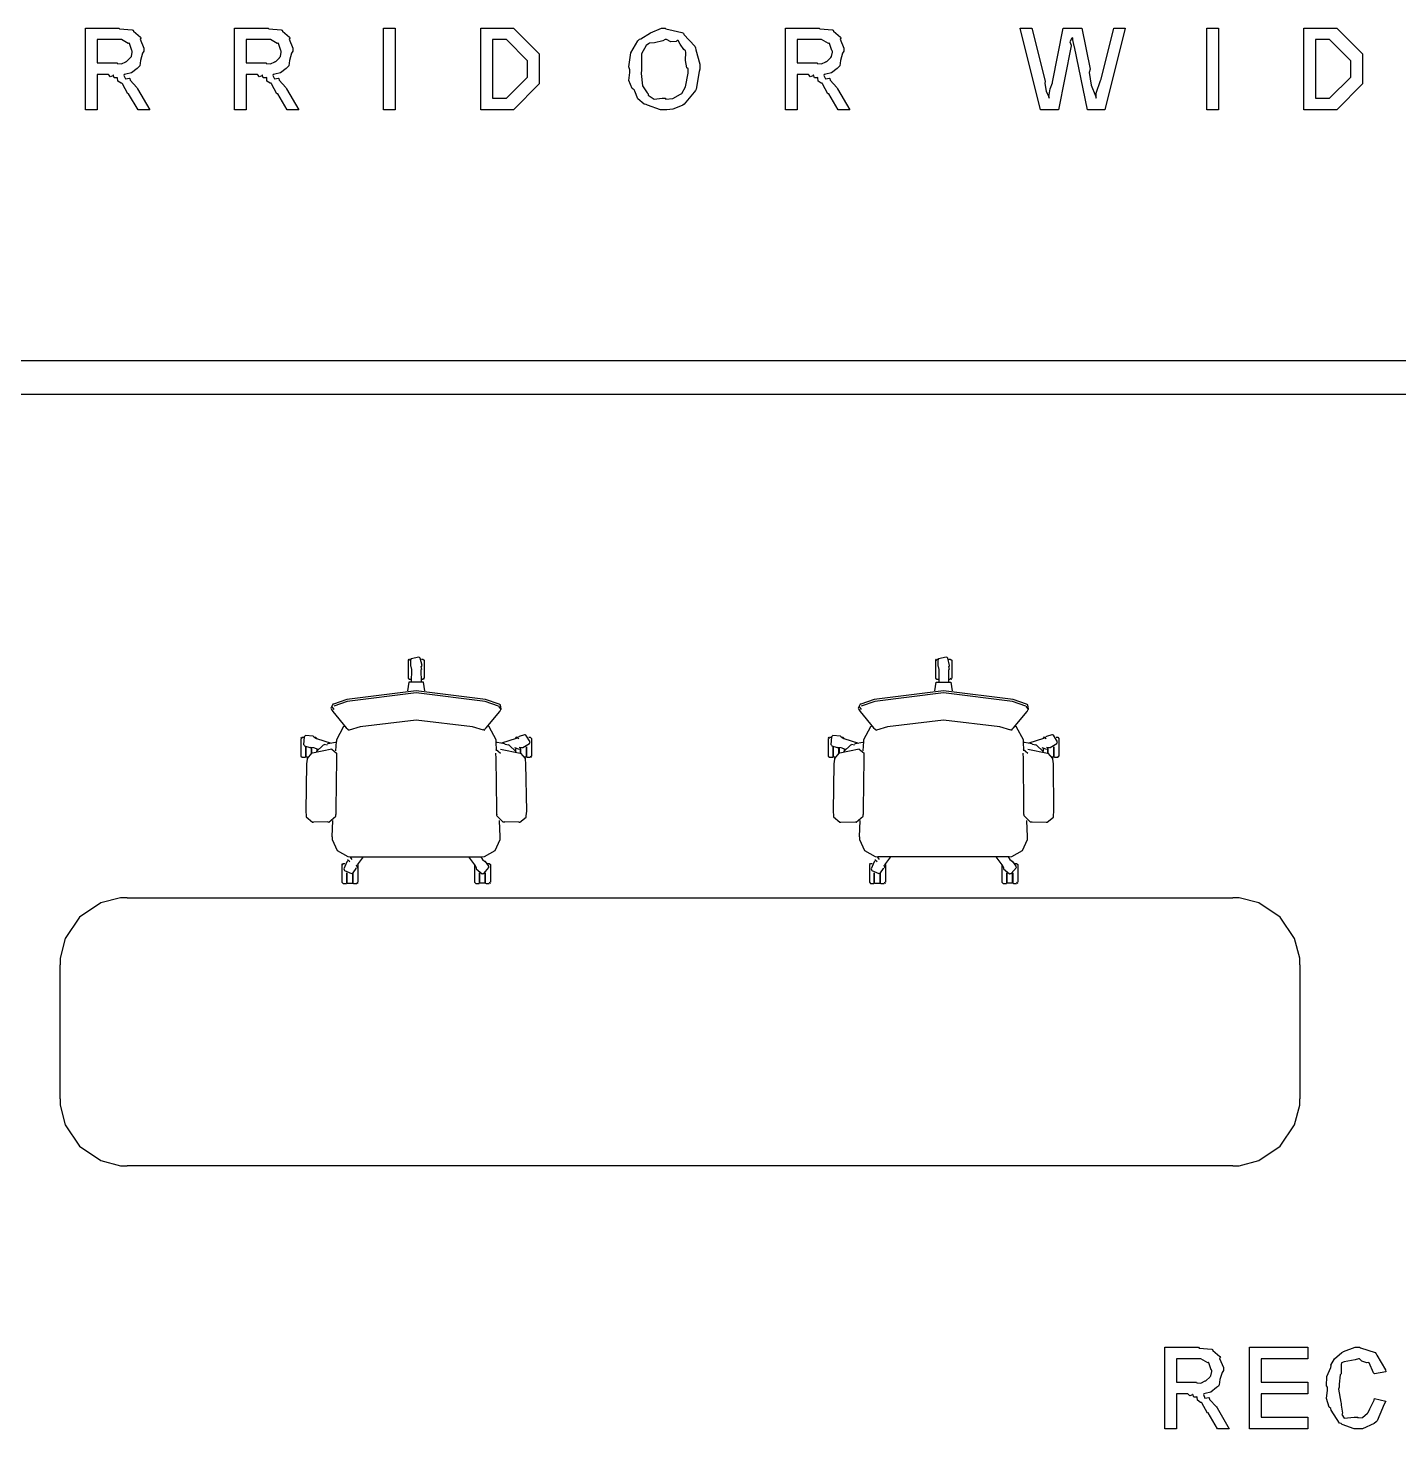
# Model space of a CAD drawing. Extents: x 0 to 23.4, y 0 to 16.5.
# Drawn here: x 9.332 to 10.405, y 4.971 to 6.068 of the extents above; entities that cross this region are included whole.
import ezdxf

# ---------------------------------------------------------------- set-up
doc = ezdxf.new("R2010")
doc.units = 0
doc.layers.get('0').update_dxf_attribs({"linetype": 'CONTINUOUS'})

msp = doc.modelspace()

# ---------------------------------------------------------------- linework, layer by layer
at = {"color": 0}
for points in [[(9.37668, 6.00407), (9.37668, 6.06808), (9.40294, 6.06808), (9.40349, 6.06739), (9.41336, 6.06668), (9.41401, 6.06635), (9.41422, 6.06554), (9.41971, 6.06082), (9.42008, 6.06006), (9.41954, 6.05931), (9.42247, 6.05225), (9.42247, 6.04986), (9.42139, 6.04839), (9.41982, 6.04275), (9.41922, 6.03857), (9.41857, 6.03771), (9.41721, 6.03646), (9.41265, 6.03299), (9.40836, 6.03185), (9.40707, 6.03163), (9.40679, 6.03097), (9.40804, 6.02832), (9.41114, 6.02881), (9.4114, 6.0286), (9.41174, 6.02718), (9.41699, 6.02138), (9.41749, 6.02056), (9.42703, 6.00407), (9.41792, 6.00407), (9.41054, 6.01665), (9.40989, 6.01654), (9.40565, 6.02447), (9.40533, 6.0249), (9.40457, 6.02485), (9.40213, 6.02653), (9.40192, 6.02903), (9.40164, 6.02924), (9.40126, 6.02897), (9.39925, 6.02908), (9.39865, 6.03114), (9.39839, 6.03119), (9.39817, 6.03076), (9.39626, 6.02989), (9.39475, 6.03163), (9.39426, 6.03163), (9.38579, 6.03163), (9.38579, 6.00407), (9.37668, 6.00407)], [(9.49343, 6.00407), (9.49343, 6.06808), (9.51969, 6.06808), (9.52024, 6.06739), (9.53011, 6.06668), (9.53076, 6.06635), (9.53097, 6.06554), (9.53646, 6.06082), (9.53683, 6.06006), (9.53629, 6.05931), (9.53922, 6.05225), (9.53922, 6.04986), (9.53814, 6.04839), (9.53657, 6.04275), (9.53597, 6.03857), (9.53532, 6.03771), (9.53396, 6.03646), (9.5294, 6.03299), (9.52513, 6.03185), (9.52382, 6.03163), (9.52354, 6.03097), (9.52479, 6.02832), (9.52789, 6.02881), (9.52815, 6.0286), (9.52849, 6.02718), (9.53375, 6.02138), (9.53424, 6.02056), (9.54378, 6.00407), (9.53467, 6.00407), (9.52729, 6.01665), (9.52664, 6.01654), (9.5224, 6.02447), (9.52208, 6.0249), (9.52132, 6.02485), (9.51888, 6.02653), (9.51867, 6.02903), (9.51839, 6.02924), (9.51801, 6.02897), (9.516, 6.02908), (9.5154, 6.03114), (9.51514, 6.03119), (9.51492, 6.03076), (9.51303, 6.02989), (9.5115, 6.03163), (9.51101, 6.03163), (9.50256, 6.03163), (9.50256, 6.00407), (9.49343, 6.00407)], [(9.61025, 6.00407), (9.61025, 6.06808), (9.61936, 6.06808), (9.61936, 6.00407), (9.61025, 6.00407)], [(9.68631, 6.00407), (9.68631, 6.06808), (9.7054, 6.06808), (9.71192, 6.06808), (9.7321, 6.0479), (9.7321, 6.0364), (9.7321, 6.02425), (9.71192, 6.00407), (9.70628, 6.00407), (9.68631, 6.00407)], [(9.80311, 6.03532), (9.80236, 6.0376), (9.80382, 6.04861), (9.8094, 6.058), (9.81071, 6.0594), (9.81174, 6.05974), (9.81922, 6.06424), (9.82781, 6.06808), (9.83068, 6.06808), (9.83128, 6.06739), (9.83713, 6.06603), (9.84392, 6.06467), (9.845, 6.06396), (9.84526, 6.06299), (9.854, 6.05393), (9.85454, 6.05268), (9.85471, 6.05089), (9.85801, 6.03971), (9.85801, 6.03597), (9.85732, 6.03407), (9.85508, 6.02029), (9.85454, 6.01904), (9.85351, 6.01774), (9.84565, 6.0084), (9.84457, 6.00776), (9.84272, 6.00683), (9.83669, 6.00456), (9.83214, 6.00407), (9.83068, 6.00407), (9.82699, 6.00407), (9.817, 6.00754), (9.81592, 6.00819), (9.81418, 6.00857), (9.80935, 6.01275), (9.80692, 6.0185), (9.80638, 6.01969), (9.80479, 6.02078), (9.80236, 6.02707), (9.80311, 6.03326), (9.80311, 6.03532)], [(9.92503, 6.00407), (9.92503, 6.06808), (9.95128, 6.06808), (9.95182, 6.06739), (9.96169, 6.06668), (9.96235, 6.06635), (9.96257, 6.06554), (9.96804, 6.06082), (9.96843, 6.06006), (9.96789, 6.05931), (9.97081, 6.05225), (9.97081, 6.04986), (9.96972, 6.04839), (9.96815, 6.04275), (9.96756, 6.03857), (9.9669, 6.03771), (9.96556, 6.03646), (9.96099, 6.03299), (9.95671, 6.03185), (9.9554, 6.03163), (9.95514, 6.03097), (9.95638, 6.02832), (9.95947, 6.02881), (9.95975, 6.0286), (9.96007, 6.02718), (9.96533, 6.02138), (9.96582, 6.02056), (9.97537, 6.00407), (9.96625, 6.00407), (9.95888, 6.01665), (9.95822, 6.01654), (9.954, 6.02447), (9.95367, 6.0249), (9.9529, 6.02485), (9.95047, 6.02653), (9.95025, 6.02903), (9.94997, 6.02924), (9.9496, 6.02897), (9.9476, 6.02908), (9.947, 6.03114), (9.94672, 6.03119), (9.9465, 6.03076), (9.94461, 6.02989), (9.94308, 6.03163), (9.9426, 6.03163), (9.93414, 6.03163), (9.93414, 6.00407), (9.92503, 6.00407)], [(10.1246, 6.00407), (10.1088, 6.06808), (10.1179, 6.06808), (10.1283, 6.02642), (10.1281, 6.02463), (10.1291, 6.01872), (10.1312, 6.01426), (10.1316, 6.01318), (10.1312, 6.01421), (10.1322, 6.02046), (10.1341, 6.02528), (10.1342, 6.02556), (10.1426, 6.06808), (10.157, 6.06808), (10.1635, 6.03575), (10.1628, 6.03336), (10.1644, 6.02333), (10.1679, 6.01486), (10.1682, 6.01318), (10.1682, 6.01693), (10.1718, 6.02686), (10.1722, 6.02815), (10.1821, 6.06808), (10.191, 6.06808), (10.1752, 6.00407), (10.1615, 6.00407), (10.1513, 6.05333), (10.151, 6.05382), (10.15, 6.05886), (10.15, 6.06049), (10.1492, 6.06017), (10.1476, 6.05729), (10.1488, 6.05474), (10.1487, 6.05419), (10.1387, 6.00407), (10.1246, 6.00407)], [(10.255, 6.00407), (10.255, 6.06808), (10.2641, 6.06808), (10.2641, 6.00407), (10.255, 6.00407)], [(10.3311, 6.00407), (10.3311, 6.06808), (10.3502, 6.06808), (10.3567, 6.06808), (10.3768, 6.0479), (10.3768, 6.0364), (10.3768, 6.02425), (10.3567, 6.00407), (10.351, 6.00407), (10.3311, 6.00407)], [(9.38579, 6.04075), (9.40142, 6.04075), (9.40158, 6.04025), (9.40489, 6.03993), (9.40821, 6.04167), (9.40858, 6.04183), (9.40858, 6.04183), (9.40896, 6.04194), (9.41183, 6.04476), (9.41206, 6.04508), (9.41206, 6.04508), (9.41265, 6.04579), (9.41336, 6.04904), (9.41336, 6.05007), (9.41297, 6.0504), (9.41118, 6.05599), (9.41075, 6.05637), (9.41021, 6.05593), (9.40489, 6.05897), (9.40315, 6.05897), (9.38579, 6.05897), (9.38579, 6.04075)], [(9.50256, 6.04075), (9.51818, 6.04075), (9.51833, 6.04025), (9.52165, 6.03993), (9.52496, 6.04167), (9.52533, 6.04183), (9.52533, 6.04183), (9.52572, 6.04194), (9.5286, 6.04476), (9.52881, 6.04508), (9.52881, 6.04508), (9.5294, 6.04579), (9.53011, 6.04904), (9.53011, 6.05007), (9.52974, 6.0504), (9.52794, 6.05599), (9.5275, 6.05637), (9.52696, 6.05593), (9.52165, 6.05897), (9.51992, 6.05897), (9.50256, 6.05897), (9.50256, 6.04075)], [(9.69542, 6.01318), (9.70583, 6.01318), (9.70649, 6.01318), (9.72299, 6.02968), (9.72299, 6.03662), (9.72299, 6.04249), (9.70649, 6.05897), (9.70583, 6.05897), (9.69542, 6.05897), (9.69542, 6.01318)], [(9.81222, 6.03532), (9.81185, 6.03256), (9.81293, 6.02274), (9.81657, 6.01731), (9.81743, 6.01665), (9.81743, 6.01557), (9.8221, 6.01247), (9.8285, 6.01318), (9.83068, 6.01318), (9.83128, 6.01243), (9.83681, 6.01297), (9.84283, 6.01628), (9.84369, 6.01687), (9.84369, 6.01687), (9.84657, 6.02197), (9.8489, 6.03267), (9.8489, 6.03618), (9.84776, 6.03694), (9.84668, 6.04254), (9.84706, 6.0491), (9.84674, 6.05029), (9.84543, 6.05122), (9.84261, 6.05556), (9.84088, 6.05826), (9.84022, 6.05832), (9.83936, 6.05761), (9.83518, 6.05724), (9.83176, 6.05897), (9.83068, 6.05897), (9.82883, 6.058), (9.82249, 6.05653), (9.81853, 6.05626), (9.81765, 6.05572), (9.81592, 6.05442), (9.81233, 6.04785), (9.81222, 6.03847), (9.81222, 6.03532)], [(9.93414, 6.04075), (9.94976, 6.04075), (9.94993, 6.04025), (9.95324, 6.03993), (9.95654, 6.04167), (9.95692, 6.04183), (9.95692, 6.04183), (9.95731, 6.04194), (9.96018, 6.04476), (9.96039, 6.04508), (9.96039, 6.04508), (9.96099, 6.04579), (9.96169, 6.04904), (9.96169, 6.05007), (9.96132, 6.0504), (9.95953, 6.05599), (9.9591, 6.05637), (9.95856, 6.05593), (9.95324, 6.05897), (9.9515, 6.05897), (9.93414, 6.05897), (9.93414, 6.04075)], [(10.3402, 6.01318), (10.3506, 6.01318), (10.3512, 6.01318), (10.3677, 6.02968), (10.3677, 6.03662), (10.3677, 6.04249), (10.3512, 6.05897), (10.3506, 6.05897), (10.3402, 6.05897), (10.3402, 6.01318)], [(10.2222, 4.97092), (10.2222, 5.03494), (10.2484, 5.03494), (10.249, 5.03424), (10.2588, 5.03353), (10.2595, 5.03321), (10.2597, 5.03239), (10.2652, 5.02767), (10.2656, 5.02692), (10.265, 5.02615), (10.268, 5.0191), (10.268, 5.01671), (10.2669, 5.01525), (10.2653, 5.0096), (10.2647, 5.00543), (10.2641, 5.00456), (10.2627, 5.00331), (10.2581, 4.99983), (10.2538, 4.99869), (10.2526, 4.99849), (10.2523, 4.99783), (10.2535, 4.99517), (10.2566, 4.99567), (10.2569, 4.99544), (10.2572, 4.99403), (10.2625, 4.98822), (10.263, 4.98742), (10.2725, 4.97092), (10.2634, 4.97092), (10.256, 4.98351), (10.2554, 4.9834), (10.2511, 4.99132), (10.2508, 4.99175), (10.2501, 4.99169), (10.2476, 4.99338), (10.2474, 4.99588), (10.2471, 4.9961), (10.2467, 4.99582), (10.2447, 4.99593), (10.2441, 4.99799), (10.2439, 4.99804), (10.2437, 4.99761), (10.2418, 4.99675), (10.2402, 4.99849), (10.2398, 4.99849), (10.2313, 4.99849), (10.2313, 4.97092), (10.2222, 4.97092)], [(10.2313, 5.0076), (10.2469, 5.0076), (10.2471, 5.00711), (10.2504, 5.00678), (10.2537, 5.00851), (10.2541, 5.00868), (10.2541, 5.00868), (10.2544, 5.00879), (10.2573, 5.01161), (10.2575, 5.01193), (10.2575, 5.01193), (10.2581, 5.01264), (10.2588, 5.0159), (10.2588, 5.01693), (10.2585, 5.01725), (10.2567, 5.02285), (10.2562, 5.02322), (10.2557, 5.02279), (10.2504, 5.02582), (10.2486, 5.02582), (10.2313, 5.02582), (10.2313, 5.0076)], [(10.2884, 4.97097), (10.2884, 5.035), (10.3342, 5.035), (10.3342, 5.02588), (10.2975, 5.02588), (10.2975, 5.00765), (10.3342, 5.00765), (10.3342, 4.99854), (10.2975, 4.99854), (10.2975, 4.98008), (10.3342, 4.98008), (10.3342, 4.97097), (10.2884, 4.97097)], [(10.3862, 4.99468), (10.3953, 4.99274), (10.3938, 4.99035), (10.3906, 4.98236), (10.3884, 4.97743), (10.3875, 4.97646), (10.3861, 4.9751), (10.3768, 4.97103), (10.3738, 4.97103), (10.3704, 4.97103), (10.361, 4.9745), (10.3601, 4.97515), (10.3588, 4.97553), (10.3525, 4.98562), (10.3521, 4.98687), (10.3507, 4.98801), (10.3487, 4.99474), (10.3495, 5.00142), (10.3495, 5.00358), (10.3487, 5.00478), (10.3491, 5.01193), (10.352, 5.0191), (10.3525, 5.02029), (10.3521, 5.02089), (10.3549, 5.02582), (10.3607, 5.03076), (10.3617, 5.03136), (10.362, 5.03157), (10.3713, 5.03504), (10.3745, 5.03504), (10.3753, 5.03435), (10.3868, 5.03071), (10.3877, 5.02983), (10.3881, 5.02875), (10.3949, 5.01725), (10.3953, 5.01574), (10.3862, 5.014), (10.3856, 5.01497), (10.3821, 5.02268), (10.3816, 5.02311), (10.3804, 5.02285), (10.3764, 5.02393), (10.3745, 5.02593), (10.3738, 5.02593), (10.3712, 5.02496), (10.3626, 5.02349), (10.3606, 5.02274), (10.3606, 5.02268), (10.3602, 5.02138), (10.3603, 5.01514), (10.3601, 5.01421), (10.3594, 5.01324), (10.3586, 5.00603), (10.3586, 5.00358), (10.3582, 5.00201), (10.36, 4.99192), (10.3603, 4.991), (10.3601, 4.98958), (10.3612, 4.98324), (10.361, 4.98275), (10.3607, 4.98226), (10.3626, 4.97933), (10.3705, 4.98014), (10.3732, 4.98014), (10.3733, 4.97976), (10.377, 4.97993), (10.3808, 4.98324), (10.3814, 4.98383), (10.3814, 4.98383), (10.3827, 4.98682), (10.386, 4.99349), (10.3862, 4.99468)]]:
    msp.add_lwpolyline(points, close=True, dxfattribs=at)
for points in [[(12.1239, 5.80735), (8.20111, 5.80735)], [(12.0986, 5.78114), (8.22732, 5.78114)], [(9.62944, 5.57383), (9.63049, 5.57292)], [(9.63049, 5.57383), (9.63167, 5.57383)], [(9.64003, 5.56814), (9.64035, 5.56874), (9.63894, 5.57471), (9.63835, 5.57503), (9.63775, 5.57542), (9.63178, 5.57394), (9.63146, 5.57335), (9.63118, 5.57297), (9.63118, 5.56858), (9.63146, 5.56814)], [(9.63981, 5.57383), (9.641, 5.57383)], [(9.641, 5.57383), (9.64199, 5.57292)], [(10.0426, 5.57383), (10.0436, 5.57292)], [(10.0436, 5.57383), (10.0448, 5.57383)], [(10.0532, 5.56814), (10.0535, 5.56874), (10.0521, 5.57471), (10.0515, 5.57503), (10.0509, 5.57542), (10.0449, 5.57394), (10.0446, 5.57335), (10.0443, 5.57297), (10.0443, 5.56858), (10.0446, 5.56814)], [(10.053, 5.57383), (10.0541, 5.57383)], [(10.0541, 5.57383), (10.0552, 5.57292)], [(9.62944, 5.57292), (9.62944, 5.55903)], [(9.63146, 5.56814), (9.632, 5.56581)], [(9.632, 5.56581), (9.63194, 5.55567)], [(9.63943, 5.56814), (9.64003, 5.56581)], [(9.63943, 5.56581), (9.63954, 5.55567)], [(9.64199, 5.57292), (9.64199, 5.55903)], [(10.0426, 5.57292), (10.0426, 5.55903)], [(10.0446, 5.56814), (10.0452, 5.56581)], [(10.0452, 5.56581), (10.0451, 5.55567)], [(10.0526, 5.56814), (10.0532, 5.56581)], [(10.0526, 5.56581), (10.0527, 5.55567)], [(10.0552, 5.57292), (10.0552, 5.55903)], [(9.64258, 5.54889), (9.6416, 5.55567), (9.62999, 5.55567), (9.62901, 5.54889)], [(9.62944, 5.55903), (9.63049, 5.55811)], [(9.63049, 5.55811), (9.63194, 5.55811)], [(9.63954, 5.55811), (9.641, 5.55811)], [(9.641, 5.55903), (9.64199, 5.55811)], [(10.042, 5.54889), (10.043, 5.55567), (10.0546, 5.55567), (10.0556, 5.54889)], [(10.0426, 5.55903), (10.0436, 5.55811)], [(10.0436, 5.55811), (10.0451, 5.55811)], [(10.0527, 5.55811), (10.0541, 5.55811)], [(10.0541, 5.55903), (10.0552, 5.55811)], [(9.70074, 5.53868), (9.69015, 5.54215), (9.63579, 5.54899), (9.58138, 5.54215), (9.57086, 5.53868)], [(9.70025, 5.53711), (9.68978, 5.54053), (9.63579, 5.54736), (9.58182, 5.54053), (9.57135, 5.53711)], [(10.1138, 5.53868), (10.1032, 5.54215), (10.0488, 5.54899), (9.99442, 5.54215), (9.98389, 5.53868)], [(10.1133, 5.53711), (10.1028, 5.54053), (10.0488, 5.54736), (9.99485, 5.54053), (9.98438, 5.53711)], [(9.57086, 5.53868), (9.57047, 5.53857), (9.56901, 5.53532), (9.56917, 5.53494), (9.56917, 5.53489), (9.56944, 5.53435), (9.5695, 5.53429)], [(9.5695, 5.53711), (9.57135, 5.53429)], [(9.5695, 5.53429), (9.57036, 5.53288), (9.58089, 5.52007), (9.58214, 5.51888)], [(9.68946, 5.51888), (9.69065, 5.52007), (9.70117, 5.53288), (9.7021, 5.53429)], [(9.70025, 5.53711), (9.7021, 5.53429)], [(9.7021, 5.53429), (9.70231, 5.53467), (9.70171, 5.53814), (9.70139, 5.53836), (9.70133, 5.53842), (9.70079, 5.53868), (9.70074, 5.53868)], [(9.98389, 5.53868), (9.98351, 5.53857), (9.98204, 5.53532), (9.98221, 5.53494), (9.98221, 5.53489), (9.98247, 5.53435), (9.98253, 5.53429)], [(9.98253, 5.53711), (9.98438, 5.53429)], [(9.98253, 5.53429), (9.9834, 5.53288), (9.99393, 5.52007), (9.99517, 5.51888)], [(10.1025, 5.51888), (10.1037, 5.52007), (10.1142, 5.53288), (10.1151, 5.53429)], [(10.1133, 5.53711), (10.1151, 5.53429)], [(10.1151, 5.53429), (10.1153, 5.53467), (10.1148, 5.53814), (10.1144, 5.53836), (10.1144, 5.53842), (10.1138, 5.53868), (10.1138, 5.53868)], [(9.57964, 5.52138), (9.57867, 5.52067), (9.57329, 5.51064), (9.57324, 5.50944)], [(9.58214, 5.51888), (9.58322, 5.51818)], [(9.68837, 5.51818), (9.67979, 5.52078), (9.63579, 5.52599), (9.59179, 5.52078), (9.58322, 5.51818)], [(9.68837, 5.51888), (9.68946, 5.51818)], [(9.69851, 5.50944), (9.69846, 5.51064), (9.69299, 5.52072), (9.692, 5.52143)], [(9.99262, 5.52143), (9.99164, 5.52072), (9.98617, 5.51064), (9.98611, 5.50944)], [(9.99517, 5.51888), (9.99625, 5.51818)], [(10.1014, 5.51818), (10.0928, 5.52078), (10.0488, 5.52599), (10.0048, 5.52078), (9.99625, 5.51818)], [(10.1014, 5.51888), (10.1025, 5.51818)], [(10.1114, 5.50944), (10.1113, 5.51064), (10.1059, 5.52067), (10.105, 5.52138)], [(9.54546, 5.51269), (9.54644, 5.51178)], [(9.54546, 5.51178), (9.54546, 5.49789)], [(9.54644, 5.51269), (9.54764, 5.51269)], [(9.5555, 5.51286), (9.55501, 5.5134), (9.54893, 5.51389), (9.54844, 5.5134), (9.5479, 5.51297), (9.54742, 5.50689), (9.5479, 5.50635), (9.54818, 5.50603), (9.5524, 5.50461), (9.5529, 5.50472)], [(9.5555, 5.51286), (9.55757, 5.51161)], [(9.55578, 5.51269), (9.55697, 5.51269)], [(9.55697, 5.51269), (9.55794, 5.51178)], [(9.55757, 5.51161), (9.56907, 5.50797)], [(9.55794, 5.51178), (9.55794, 5.5115)], [(9.57308, 5.50863), (9.57249, 5.50857), (9.56663, 5.50749), (9.56608, 5.50732)], [(9.57292, 5.5019), (9.57324, 5.50944)], [(9.69868, 5.5019), (9.69835, 5.50944)], [(9.70551, 5.50732), (9.70492, 5.50749), (9.69906, 5.50857), (9.69851, 5.50863)], [(9.71403, 5.51161), (9.70253, 5.50797)], [(9.71365, 5.51269), (9.71463, 5.51178)], [(9.71365, 5.51178), (9.71365, 5.5115)], [(9.71403, 5.51286), (9.7161, 5.51161)], [(9.71463, 5.51269), (9.71582, 5.51269)], [(9.71875, 5.50472), (9.7194, 5.50456), (9.72461, 5.50782), (9.72478, 5.50846), (9.72493, 5.50917), (9.72174, 5.51432), (9.72108, 5.51449), (9.7206, 5.5146), (9.71636, 5.51324), (9.7161, 5.51286)], [(9.72396, 5.51269), (9.72515, 5.51269)], [(9.72515, 5.51269), (9.72613, 5.51178)], [(9.72613, 5.51178), (9.72613, 5.49789)], [(9.9585, 5.51269), (9.95947, 5.51178)], [(9.9585, 5.51178), (9.9585, 5.49789)], [(9.95947, 5.51269), (9.96067, 5.51269)], [(9.96853, 5.51286), (9.96804, 5.5134), (9.96197, 5.51389), (9.96149, 5.5134), (9.96093, 5.51297), (9.96044, 5.50689), (9.96093, 5.50635), (9.96121, 5.50603), (9.96544, 5.50461), (9.96593, 5.50472)], [(9.96853, 5.51286), (9.9706, 5.51161)], [(9.96881, 5.51269), (9.97, 5.51269)], [(9.97, 5.51269), (9.97097, 5.51178)], [(9.9706, 5.51161), (9.9821, 5.50797)], [(9.97097, 5.51178), (9.97097, 5.5115)], [(9.98611, 5.50863), (9.98551, 5.50857), (9.97965, 5.50749), (9.97911, 5.50732)], [(9.98594, 5.5019), (9.98628, 5.50944)], [(10.1117, 5.5019), (10.1114, 5.50944)], [(10.1185, 5.50732), (10.1179, 5.50749), (10.1121, 5.50857), (10.1115, 5.50863)], [(10.1271, 5.51161), (10.1156, 5.50797)], [(10.1267, 5.51269), (10.1277, 5.51178)], [(10.1267, 5.51178), (10.1267, 5.5115)], [(10.1271, 5.51286), (10.1291, 5.51161)], [(10.1277, 5.51269), (10.1288, 5.51269)], [(10.1318, 5.50472), (10.1324, 5.50456), (10.1376, 5.50782), (10.1378, 5.50846), (10.138, 5.50917), (10.1348, 5.51432), (10.1341, 5.51449), (10.1336, 5.5146), (10.1294, 5.51324), (10.1291, 5.51286)], [(10.137, 5.51269), (10.1382, 5.51269)], [(10.1382, 5.51269), (10.1392, 5.51178)], [(10.1392, 5.51178), (10.1392, 5.49789)], [(9.54546, 5.49789), (9.54644, 5.49696)], [(9.54644, 5.49696), (9.54899, 5.49696)], [(9.54899, 5.49724), (9.54926, 5.49696)], [(9.54926, 5.49724), (9.54926, 5.50521)], [(9.54953, 5.49724), (9.54953, 5.5051)], [(9.54953, 5.49724), (9.55072, 5.49724)], [(9.55442, 5.50022), (9.55382, 5.50011), (9.55029, 5.4961), (9.55029, 5.4955)], [(9.5529, 5.50478), (9.55529, 5.50456)], [(9.55388, 5.50006), (9.55388, 5.50478)], [(9.55414, 5.50017), (9.55414, 5.50478)], [(9.56972, 5.50331), (9.55442, 5.50022)], [(9.55529, 5.50456), (9.55875, 5.50336)], [(9.56364, 5.50672), (9.56287, 5.50657), (9.55772, 5.50157), (9.55757, 5.50082)], [(9.55794, 5.50364), (9.55794, 5.50201)], [(9.56364, 5.50732), (9.56608, 5.50672)], [(9.56972, 5.50336), (9.57346, 5.50006)], [(9.5734, 5.50006), (9.57329, 5.4961), (9.57275, 5.45622), (9.57281, 5.45221)], [(9.69819, 5.50336), (9.70187, 5.50006)], [(9.69879, 5.45221), (9.69879, 5.45622), (9.69829, 5.4961), (9.69819, 5.50006)], [(9.70187, 5.50331), (9.71718, 5.50022)], [(9.70551, 5.50732), (9.70796, 5.50672)], [(9.71403, 5.50082), (9.71382, 5.50157), (9.70865, 5.50657), (9.70796, 5.50672)], [(9.71283, 5.50456), (9.71631, 5.50336)], [(9.71365, 5.50364), (9.71365, 5.50201)], [(9.71631, 5.50478), (9.71875, 5.50456)], [(9.72131, 5.4955), (9.72125, 5.4961), (9.71772, 5.50011), (9.71718, 5.50022)], [(9.71744, 5.50017), (9.71744, 5.50478)], [(9.71772, 5.50006), (9.71772, 5.50478)], [(9.72086, 5.49724), (9.72206, 5.49724)], [(9.72206, 5.49724), (9.72206, 5.5051)], [(9.72233, 5.49724), (9.72233, 5.50521)], [(9.72233, 5.49724), (9.7226, 5.49696)], [(9.7226, 5.49696), (9.72515, 5.49696)], [(9.72515, 5.49789), (9.72613, 5.49696)], [(9.9585, 5.49789), (9.95947, 5.49696)], [(9.95947, 5.49696), (9.96203, 5.49696)], [(9.96203, 5.49724), (9.96229, 5.49696)], [(9.96229, 5.49724), (9.96229, 5.50521)], [(9.96257, 5.49724), (9.96257, 5.5051)], [(9.96257, 5.49724), (9.96376, 5.49724)], [(9.96744, 5.50022), (9.96685, 5.50011), (9.96332, 5.4961), (9.96332, 5.4955)], [(9.96593, 5.50478), (9.96832, 5.50456)], [(9.9669, 5.50006), (9.9669, 5.50478)], [(9.96718, 5.50017), (9.96718, 5.50478)], [(9.98275, 5.50331), (9.96744, 5.50022)], [(9.96832, 5.50456), (9.97179, 5.50336)], [(9.97667, 5.50672), (9.97592, 5.50657), (9.97076, 5.50157), (9.9706, 5.50082)], [(9.97097, 5.50364), (9.97097, 5.50201)], [(9.97667, 5.50732), (9.97911, 5.50672)], [(9.98275, 5.50336), (9.98649, 5.50006)], [(9.98643, 5.50006), (9.98633, 5.4961), (9.98579, 5.45622), (9.98583, 5.45221)], [(10.1112, 5.50336), (10.1149, 5.50006)], [(10.1118, 5.45221), (10.1118, 5.45622), (10.1113, 5.4961), (10.1112, 5.50006)], [(10.1149, 5.50331), (10.1302, 5.50022)], [(10.1185, 5.50732), (10.121, 5.50672)], [(10.1271, 5.50082), (10.1268, 5.50157), (10.1217, 5.50657), (10.121, 5.50672)], [(10.1259, 5.50456), (10.1293, 5.50336)], [(10.1267, 5.50364), (10.1267, 5.50201)], [(10.1293, 5.50478), (10.1318, 5.50456)], [(10.1343, 5.4955), (10.1343, 5.4961), (10.1308, 5.50011), (10.1302, 5.50022)], [(10.1305, 5.50017), (10.1305, 5.50478)], [(10.1308, 5.50006), (10.1308, 5.50478)], [(10.1339, 5.49724), (10.1351, 5.49724)], [(10.1351, 5.49724), (10.1351, 5.5051)], [(10.1354, 5.49724), (10.1354, 5.50521)], [(10.1354, 5.49724), (10.1356, 5.49696)], [(10.1356, 5.49696), (10.1382, 5.49696)], [(10.1382, 5.49789), (10.1392, 5.49696)], [(9.55029, 5.4955), (9.54986, 5.49181), (9.54932, 5.45475), (9.54964, 5.45101)], [(9.72194, 5.45101), (9.72228, 5.45475), (9.72174, 5.49181), (9.72131, 5.4955)], [(9.96332, 5.4955), (9.96289, 5.49181), (9.96235, 5.45475), (9.96268, 5.45101)], [(10.135, 5.45101), (10.1353, 5.45475), (10.1348, 5.49181), (10.1343, 5.4955)], [(9.54964, 5.45101), (9.54969, 5.45031), (9.55458, 5.44613), (9.55533, 5.44618), (9.55533, 5.44618), (9.55539, 5.44624), (9.55544, 5.44624)], [(9.56651, 5.44629), (9.55544, 5.44624)], [(9.56651, 5.44629), (9.56728, 5.44624), (9.57269, 5.45085), (9.57281, 5.45161), (9.57281, 5.45176), (9.57281, 5.4521), (9.57281, 5.45221)], [(9.57004, 5.43468), (9.57058, 5.44754)], [(9.69879, 5.45221), (9.69874, 5.45144), (9.70367, 5.44635), (9.70449, 5.44629), (9.70458, 5.44629), (9.70508, 5.44629), (9.70508, 5.44629)], [(9.70156, 5.43468), (9.70101, 5.44754)], [(9.71615, 5.44624), (9.70508, 5.44629)], [(9.71615, 5.44624), (9.71685, 5.44618), (9.72185, 5.45019), (9.72194, 5.4509), (9.72194, 5.4509), (9.72194, 5.45101), (9.72194, 5.45101)], [(9.96268, 5.45101), (9.96272, 5.45031), (9.96761, 5.44613), (9.96838, 5.44618), (9.96838, 5.44618), (9.96843, 5.44624), (9.96847, 5.44624)], [(9.96847, 5.44624), (9.97954, 5.44629)], [(9.97954, 5.44629), (9.98031, 5.44624), (9.98574, 5.45085), (9.98583, 5.45161), (9.98583, 5.45176), (9.98583, 5.4521), (9.98583, 5.45221)], [(9.98307, 5.43468), (9.98361, 5.44754)], [(10.1118, 5.45221), (10.1118, 5.45144), (10.1167, 5.44635), (10.1175, 5.44629), (10.1176, 5.44629), (10.1181, 5.44629), (10.1181, 5.44629)], [(10.1146, 5.43468), (10.114, 5.44754)], [(10.1181, 5.44629), (10.1292, 5.44624)], [(10.1292, 5.44624), (10.1299, 5.44618), (10.1349, 5.45019), (10.135, 5.4509), (10.135, 5.4509), (10.135, 5.45101), (10.135, 5.45101)], [(9.57004, 5.43468), (9.56993, 5.43261), (9.57394, 5.42393), (9.58231, 5.41917), (9.58436, 5.41906), (9.58436, 5.41906), (9.58447, 5.41906), (9.58447, 5.41906)], [(9.68718, 5.41906), (9.68924, 5.41917), (9.69754, 5.42389), (9.70161, 5.43251), (9.70156, 5.43457), (9.70156, 5.43457), (9.70156, 5.43468), (9.70156, 5.43468)], [(9.98307, 5.43468), (9.98296, 5.43261), (9.98699, 5.42393), (9.99533, 5.41917), (9.9974, 5.41906), (9.9974, 5.41906), (9.9975, 5.41906), (9.9975, 5.41906)], [(10.1002, 5.41906), (10.1023, 5.41917), (10.1106, 5.42389), (10.1146, 5.43251), (10.1146, 5.43457), (10.1146, 5.43457), (10.1146, 5.43468), (10.1146, 5.43468)], [(9.57764, 5.4139), (9.57861, 5.41297)], [(9.57764, 5.41297), (9.57764, 5.39908)], [(9.57861, 5.4139), (9.57997, 5.4139)], [(9.58197, 5.41542), (9.58132, 5.41521), (9.579, 5.4095), (9.57926, 5.40886), (9.57949, 5.40826), (9.58518, 5.40593), (9.58583, 5.40614), (9.58626, 5.40636), (9.58882, 5.40994), (9.58886, 5.41037)], [(9.58197, 5.41699), (9.58382, 5.41542)], [(9.58382, 5.41906), (9.58529, 5.41699)], [(9.58447, 5.41906), (9.68728, 5.41906)], [(9.58886, 5.41265), (9.58979, 5.41037)], [(9.58979, 5.41265), (9.59457, 5.41906)], [(9.59017, 5.41308), (9.59017, 5.39908)], [(9.68181, 5.41265), (9.67703, 5.41906)], [(9.68143, 5.41308), (9.68143, 5.39908)], [(9.68181, 5.41265), (9.68272, 5.41037)], [(9.68272, 5.41037), (9.68278, 5.40972), (9.68739, 5.40576), (9.6881, 5.40582), (9.68875, 5.40587), (9.69276, 5.41054), (9.69271, 5.41118), (9.69265, 5.41168), (9.69006, 5.41525), (9.68961, 5.41542)], [(9.68631, 5.41906), (9.68778, 5.41699)], [(9.68778, 5.41699), (9.68961, 5.41542)], [(9.69163, 5.4139), (9.69299, 5.4139)], [(9.69299, 5.4139), (9.69396, 5.41297)], [(9.69396, 5.41297), (9.69396, 5.39908)], [(9.99067, 5.4139), (9.99164, 5.41297)], [(9.99067, 5.41297), (9.99067, 5.39908)], [(9.99164, 5.4139), (9.993, 5.4139)], [(9.99501, 5.41542), (9.99436, 5.41521), (9.99203, 5.4095), (9.99229, 5.40886), (9.99251, 5.40826), (9.99821, 5.40593), (9.99886, 5.40614), (9.99929, 5.40636), (10.0018, 5.40994), (10.0019, 5.41037)], [(9.99501, 5.41699), (9.99685, 5.41542)], [(9.99685, 5.41906), (9.99832, 5.41699)], [(10.1002, 5.41906), (9.99735, 5.41906)], [(10.0019, 5.41265), (10.0028, 5.41037)], [(10.0028, 5.41265), (10.0076, 5.41906)], [(10.0032, 5.41308), (10.0032, 5.39908)], [(10.0948, 5.41265), (10.0901, 5.41906)], [(10.0945, 5.41308), (10.0945, 5.39908)], [(10.0948, 5.41265), (10.0958, 5.41037)], [(10.0958, 5.41037), (10.0958, 5.40972), (10.1004, 5.40576), (10.1011, 5.40582), (10.1018, 5.40587), (10.1058, 5.41054), (10.1057, 5.41118), (10.1057, 5.41168), (10.1031, 5.41525), (10.1027, 5.41542)], [(10.0993, 5.41906), (10.1008, 5.41699)], [(10.1008, 5.41699), (10.1027, 5.41542)], [(10.1047, 5.4139), (10.106, 5.4139)], [(10.106, 5.4139), (10.107, 5.41297)], [(10.107, 5.41297), (10.107, 5.39908)], [(9.57764, 5.39908), (9.57861, 5.39817)], [(9.57861, 5.39817), (9.58117, 5.39817)], [(9.58117, 5.39844), (9.58143, 5.39817)], [(9.58143, 5.39844), (9.58143, 5.40642)], [(9.58171, 5.39844), (9.58171, 5.40631)], [(9.58171, 5.39844), (9.58604, 5.39844)], [(9.58604, 5.39844), (9.58604, 5.40631)], [(9.58632, 5.39844), (9.58632, 5.40642)], [(9.58632, 5.39844), (9.58658, 5.39817)], [(9.58658, 5.39817), (9.58914, 5.39817)], [(9.58914, 5.39908), (9.59017, 5.39817)], [(9.68143, 5.39908), (9.68246, 5.39817)], [(9.68246, 5.39817), (9.685, 5.39817)], [(9.685, 5.39844), (9.68528, 5.39817)], [(9.68528, 5.39844), (9.68528, 5.40642)], [(9.68554, 5.39844), (9.68554, 5.40631)], [(9.68989, 5.39844), (9.68554, 5.39844)], [(9.68989, 5.39844), (9.68989, 5.40631)], [(9.69015, 5.39844), (9.69015, 5.40642)], [(9.69015, 5.39844), (9.69043, 5.39817)], [(9.69043, 5.39817), (9.69299, 5.39817)], [(9.69299, 5.39908), (9.69396, 5.39817)], [(9.99067, 5.39908), (9.99164, 5.39817)], [(9.99164, 5.39817), (9.99419, 5.39817)], [(9.99419, 5.39844), (9.99447, 5.39817)], [(9.99447, 5.39844), (9.99447, 5.40642)], [(9.99474, 5.39844), (9.99474, 5.40631)], [(9.99474, 5.39844), (9.99908, 5.39844)], [(9.99908, 5.39844), (9.99908, 5.40631)], [(9.99935, 5.39844), (9.99935, 5.40642)], [(9.99935, 5.39844), (9.99963, 5.39817)], [(9.99963, 5.39817), (10.0022, 5.39817)], [(10.0022, 5.39908), (10.0032, 5.39817)], [(10.0945, 5.39908), (10.0955, 5.39817)], [(10.0955, 5.39817), (10.098, 5.39817)], [(10.098, 5.39844), (10.0983, 5.39817)], [(10.0983, 5.39844), (10.0983, 5.40642)], [(10.0986, 5.39844), (10.0986, 5.40631)], [(10.1029, 5.39844), (10.0986, 5.39844)], [(10.1029, 5.39844), (10.1029, 5.40631)], [(10.1032, 5.39844), (10.1032, 5.40642)], [(10.1032, 5.39844), (10.1035, 5.39817)], [(10.1035, 5.39817), (10.106, 5.39817)], [(10.106, 5.39908), (10.107, 5.39817)], [(9.40929, 5.38699), (9.40414, 5.38699), (9.38883, 5.38286), (9.37213, 5.37164), (9.36089, 5.35493), (9.35678, 5.33963), (9.35678, 5.33447)], [(9.40929, 5.38699), (10.2753, 5.38699)], [(10.3278, 5.33447), (10.3278, 5.33963), (10.3237, 5.35493), (10.3124, 5.37164), (10.2957, 5.38286), (10.2804, 5.38699), (10.2753, 5.38699)], [(9.35678, 5.22949), (9.35678, 5.33447)], [(10.3278, 5.33447), (10.3278, 5.22949)], [(9.35678, 5.22949), (9.35678, 5.22439), (9.36089, 5.2091), (9.37213, 5.19243), (9.38883, 5.18115), (9.40414, 5.17703), (9.40929, 5.17703)], [(10.2753, 5.17703), (10.2804, 5.17703), (10.2957, 5.18115), (10.3124, 5.19243), (10.3237, 5.2091), (10.3278, 5.22439), (10.3278, 5.22949)], [(10.2753, 5.17703), (9.40929, 5.17703)]]:
    msp.add_lwpolyline(points, dxfattribs=at)

doc.saveas('drawing.dxf')
